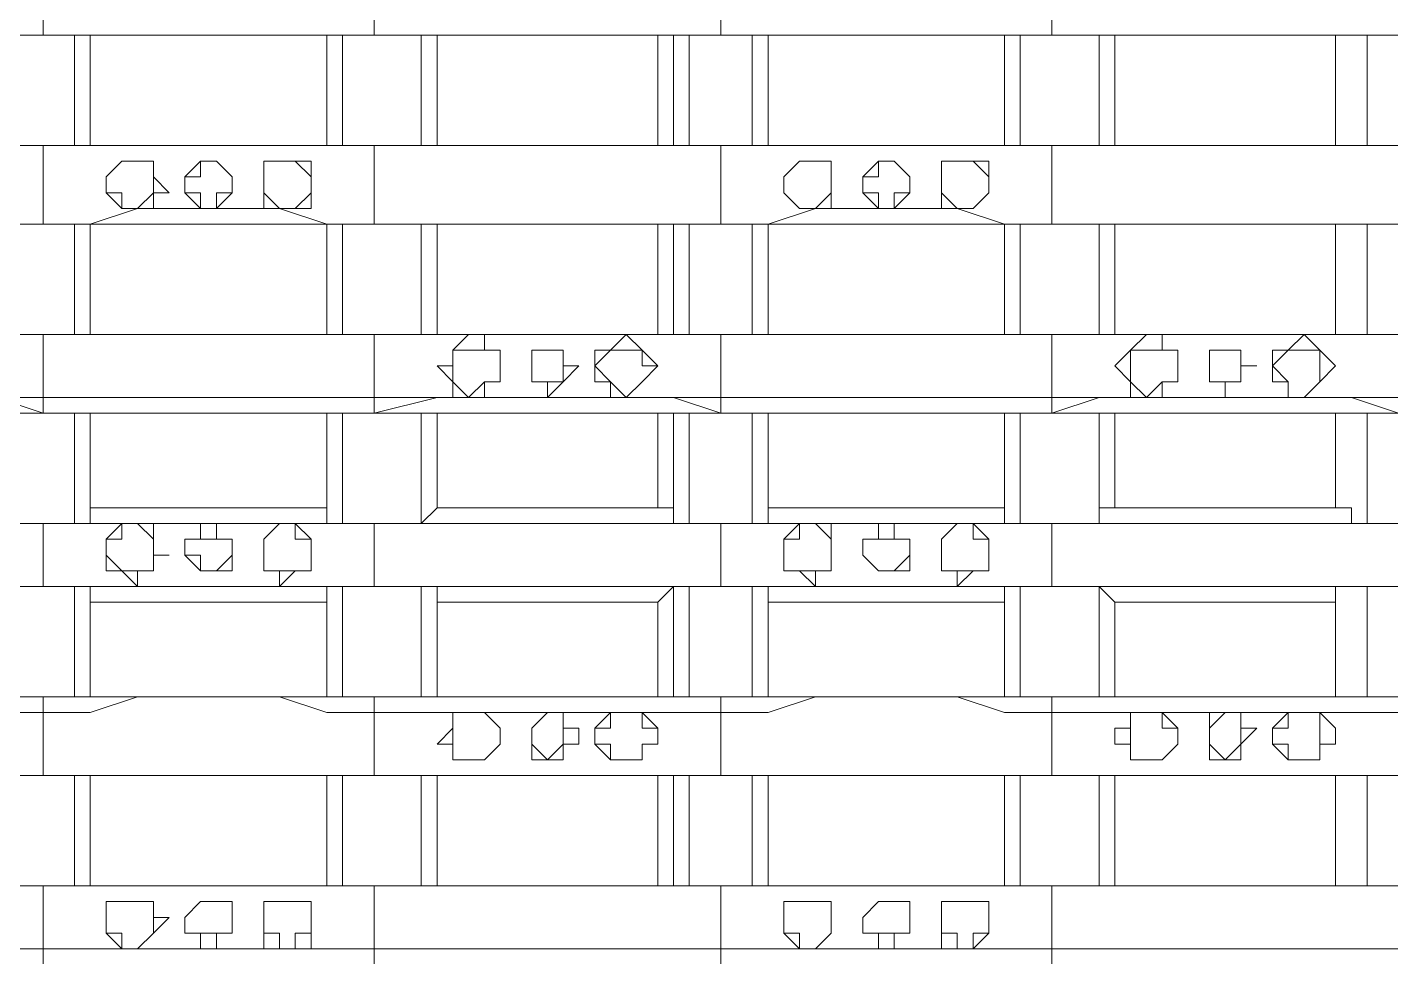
# Model space of a CAD drawing. Header units: millimetres. Extents: x 4241 to 6572, y 870 to 1291.
# Drawn here: x 4921.991 to 4925.653, y 915.681 to 918.179 of the extents above; entities that cross this region are included whole.
import ezdxf

# ---------------------------------------------------------------- set-up
doc = ezdxf.new("R2010")
doc.units = ezdxf.units.MM
doc.layers.add('PDF _Aquastok Объекты', color=7, linetype='Continuous')

msp = doc.modelspace()

# ---------------------------------------------------------------- linework, layer by layer
at = {"layer": 'PDF _Aquastok Объекты', "lineweight": 20}
for points in [[(4922.0333, 918.3267), (4922.1603, 918.3267), (4922.2873, 918.369), (4922.4143, 918.369), (4922.5413, 918.369), (4922.6683, 918.369), (4922.7953, 918.3267), (4922.9223, 918.3267), (4922.9223, 918.1573), (4922.7953, 918.1573), (4922.6683, 918.1573), (4922.5413, 918.1573), (4922.4143, 918.1573), (4922.2873, 918.1573), (4922.1603, 918.1573), (4922.0333, 918.1573)], [(4923.8537, 918.3267), (4923.9807, 918.3267), (4924.1077, 918.369), (4924.2347, 918.369), (4924.3617, 918.369), (4924.4887, 918.369), (4924.6157, 918.3267), (4924.7427, 918.3267), (4924.7427, 918.1573), (4924.6157, 918.1573), (4924.4887, 918.1573), (4924.3617, 918.1573), (4924.2347, 918.1573), (4924.1077, 918.1573), (4923.9807, 918.1573), (4923.8537, 918.1573)], [(4921.1019, 918.1573), (4921.2713, 918.1573), (4921.3559, 918.1573), (4921.5253, 918.1573), (4921.6523, 918.1573), (4921.7793, 918.1573), (4921.9063, 918.1573), (4922.0333, 918.1573), (4921.9063, 918.1573), (4921.7793, 918.1573), (4921.6523, 918.1573), (4921.5253, 918.1573), (4921.3559, 918.1573), (4921.2713, 918.1573)], [(4922.1603, 918.1573), (4922.1603, 917.861)], [(4922.7953, 917.861), (4922.7953, 918.1573)], [(4922.9223, 918.1573), (4923.0493, 918.1573), (4923.1763, 918.1573), (4923.3457, 918.1573), (4923.4727, 918.1573), (4923.5997, 918.1573), (4923.7267, 918.1573), (4923.8537, 918.1573), (4923.7267, 918.1573), (4923.5997, 918.1573), (4923.4727, 918.1573), (4923.3457, 918.1573), (4923.1763, 918.1573), (4923.0916, 918.1573)], [(4923.0916, 918.1573), (4923.0916, 917.861)], [(4923.9807, 918.1573), (4923.9807, 917.861)], [(4924.6157, 917.861), (4924.6157, 918.1573)], [(4924.7427, 918.1573), (4924.8697, 918.1573), (4924.9967, 918.1573), (4925.1237, 918.1573), (4925.2931, 918.1573), (4925.4201, 918.1573), (4925.5471, 918.1573), (4925.6741, 918.1573), (4925.5471, 918.1573), (4925.4201, 918.1573), (4925.2931, 918.1573), (4925.1237, 918.1573), (4924.9967, 918.1573), (4924.8697, 918.1573)], [(4924.8697, 917.861), (4924.8697, 918.1573)], [(4922.9223, 917.861), (4922.7953, 917.861), (4922.6683, 917.861), (4922.5413, 917.861), (4922.4143, 917.861), (4922.2873, 917.861), (4922.1603, 917.861), (4922.0333, 917.861), (4922.0333, 917.6493), (4922.1603, 917.6493), (4922.2873, 917.6917), (4922.4143, 917.6917), (4922.5413, 917.6917), (4922.6683, 917.6917), (4922.7953, 917.6493), (4922.9223, 917.6493)], [(4924.7427, 917.861), (4924.6157, 917.861), (4924.4887, 917.861), (4924.3617, 917.861), (4924.2347, 917.861), (4924.1077, 917.861), (4923.9807, 917.861), (4923.8537, 917.861), (4923.8537, 917.6493), (4923.9807, 917.6493), (4924.1077, 917.6917), (4924.2347, 917.6917), (4924.3617, 917.6917), (4924.4887, 917.6917), (4924.6157, 917.6493), (4924.7427, 917.6493)], [(4922.3296, 917.734), (4922.3296, 917.7763), (4922.3296, 917.8187), (4922.2873, 917.8187), (4922.245, 917.8187), (4922.2026, 917.7763), (4922.2026, 917.734), (4922.245, 917.734), (4922.245, 917.6917), (4922.2873, 917.6917)], [(4922.372, 917.734), (4922.3296, 917.734), (4922.3296, 917.6917), (4922.2873, 917.6917), (4922.245, 917.6917), (4922.2026, 917.734), (4922.2026, 917.7763), (4922.245, 917.8187), (4922.2873, 917.8187), (4922.3296, 917.8187), (4922.3296, 917.7763)], [(4922.4143, 917.734), (4922.4566, 917.734), (4922.4566, 917.6917), (4922.499, 917.6917), (4922.499, 917.734), (4922.5413, 917.734), (4922.5413, 917.7763), (4922.499, 917.8187), (4922.4566, 917.8187), (4922.4566, 917.7763), (4922.4143, 917.7763)], [(4922.4143, 917.734), (4922.4143, 917.7763), (4922.4566, 917.8187), (4922.499, 917.8187), (4922.5413, 917.7763), (4922.5413, 917.734), (4922.499, 917.6917), (4922.4566, 917.6917)], [(4922.626, 917.734), (4922.6683, 917.6917), (4922.7106, 917.6917), (4922.753, 917.734), (4922.753, 917.7763), (4922.7106, 917.8187), (4922.6683, 917.8187), (4922.626, 917.8187), (4922.626, 917.7763)], [(4922.626, 917.734), (4922.626, 917.7763), (4922.626, 917.8187), (4922.6683, 917.8187), (4922.7106, 917.8187), (4922.753, 917.8187), (4922.753, 917.7763), (4922.753, 917.734), (4922.753, 917.6917), (4922.7106, 917.6917), (4922.6683, 917.6917), (4922.626, 917.6917)], [(4924.15, 917.734), (4924.15, 917.7763), (4924.15, 917.8187), (4924.1077, 917.8187), (4924.0653, 917.8187), (4924.023, 917.7763), (4924.023, 917.734), (4924.0653, 917.6917), (4924.1077, 917.6917)], [(4924.15, 917.734), (4924.15, 917.6917), (4924.1077, 917.6917), (4924.0653, 917.6917), (4924.023, 917.734), (4924.023, 917.7763), (4924.0653, 917.8187), (4924.1077, 917.8187), (4924.15, 917.8187), (4924.15, 917.7763)], [(4924.2347, 917.734), (4924.277, 917.734), (4924.277, 917.6917), (4924.3194, 917.6917), (4924.3194, 917.734), (4924.3617, 917.734), (4924.3617, 917.7763), (4924.3194, 917.8187), (4924.277, 917.8187), (4924.277, 917.7763), (4924.2347, 917.7763)], [(4924.2347, 917.734), (4924.2347, 917.7763), (4924.277, 917.8187), (4924.3194, 917.8187), (4924.3617, 917.7763), (4924.3617, 917.734), (4924.3194, 917.6917), (4924.277, 917.6917)], [(4924.4464, 917.734), (4924.4887, 917.6917), (4924.531, 917.6917), (4924.5734, 917.734), (4924.5734, 917.7763), (4924.531, 917.8187), (4924.4887, 917.8187), (4924.4464, 917.8187), (4924.4464, 917.7763)], [(4924.4464, 917.734), (4924.4464, 917.7763), (4924.4464, 917.8187), (4924.4887, 917.8187), (4924.531, 917.8187), (4924.5734, 917.8187), (4924.5734, 917.7763), (4924.5734, 917.734), (4924.531, 917.6917), (4924.4887, 917.6917), (4924.4464, 917.6917)], [(4922.1603, 917.6493), (4922.1603, 917.353)], [(4922.7953, 917.353), (4922.7953, 917.6493)], [(4923.0916, 917.6493), (4923.0916, 917.353)], [(4923.9807, 917.6493), (4923.9807, 917.353)], [(4924.6157, 917.353), (4924.6157, 917.6493)], [(4922.0333, 917.353), (4921.9063, 917.353), (4921.7793, 917.353), (4921.6523, 917.353), (4921.5253, 917.353), (4921.3559, 917.353), (4921.2713, 917.353), (4921.1019, 917.353), (4921.1019, 917.1836), (4921.2713, 917.1836), (4921.3559, 917.1836), (4921.5253, 917.1836), (4921.6523, 917.1836), (4921.7793, 917.1836), (4921.9063, 917.1836), (4922.0333, 917.1836)], [(4922.9223, 917.353), (4923.0916, 917.353), (4923.1763, 917.353), (4923.3457, 917.353), (4923.4727, 917.353), (4923.5997, 917.353), (4923.7267, 917.353), (4923.8537, 917.353), (4923.7267, 917.353), (4923.5997, 917.353), (4923.4727, 917.353), (4923.3457, 917.353), (4923.1763, 917.353), (4923.0493, 917.353)], [(4923.261, 917.2683), (4923.261, 917.226), (4923.2187, 917.226), (4923.2187, 917.1836), (4923.1763, 917.1836), (4923.134, 917.1836), (4923.134, 917.226), (4923.0916, 917.2683), (4923.134, 917.2683), (4923.134, 917.3106), (4923.1763, 917.353), (4923.2187, 917.353), (4923.2187, 917.3106), (4923.261, 917.3106)], [(4923.515, 917.2683), (4923.515, 917.3106), (4923.5573, 917.3106), (4923.5997, 917.353), (4923.642, 917.3106), (4923.6843, 917.2683), (4923.642, 917.226), (4923.5997, 917.1836), (4923.5573, 917.1836), (4923.5573, 917.226), (4923.515, 917.226)], [(4924.7427, 917.1836), (4924.7427, 917.353), (4924.6157, 917.353), (4924.4887, 917.353), (4924.3617, 917.353), (4924.2347, 917.353), (4924.1077, 917.353), (4923.9807, 917.353), (4923.8537, 917.353), (4923.8537, 917.1836), (4923.9807, 917.1836), (4924.1077, 917.1836), (4924.2347, 917.1836), (4924.3617, 917.1836), (4924.4887, 917.1836), (4924.6157, 917.1836)], [(4924.7427, 917.353), (4924.8697, 917.353), (4924.9967, 917.353), (4925.1237, 917.353), (4925.2931, 917.353), (4925.4201, 917.353), (4925.5471, 917.353), (4925.6741, 917.353), (4925.5471, 917.353), (4925.4201, 917.353), (4925.2931, 917.353), (4925.1237, 917.353), (4924.9967, 917.353), (4924.8697, 917.353)], [(4925.0814, 917.2683), (4925.0814, 917.226), (4925.0391, 917.226), (4925.0391, 917.1836), (4924.9967, 917.1836), (4924.9544, 917.1836), (4924.9544, 917.226), (4924.912, 917.2683), (4924.9544, 917.3106), (4924.9967, 917.353), (4925.0391, 917.353), (4925.0391, 917.3106), (4925.0814, 917.3106)], [(4925.3354, 917.2683), (4925.3354, 917.3106), (4925.3777, 917.3106), (4925.4201, 917.353), (4925.4624, 917.3106), (4925.5047, 917.2683), (4925.4624, 917.226), (4925.4201, 917.1836), (4925.3777, 917.1836), (4925.3777, 917.226), (4925.3354, 917.226)], [(4923.261, 917.2683), (4923.261, 917.3106), (4923.2187, 917.3106), (4923.1763, 917.3106), (4923.134, 917.3106), (4923.134, 917.2683), (4923.134, 917.226), (4923.1763, 917.1836), (4923.2187, 917.226), (4923.261, 917.226)], [(4923.3457, 917.2683), (4923.3457, 917.226), (4923.388, 917.226), (4923.4303, 917.226), (4923.4303, 917.2683), (4923.4303, 917.3106), (4923.388, 917.3106), (4923.3457, 917.3106)], [(4923.3457, 917.2683), (4923.3457, 917.3106), (4923.388, 917.3106), (4923.4303, 917.3106), (4923.4303, 917.2683), (4923.4727, 917.2683), (4923.4303, 917.226), (4923.388, 917.1836), (4923.388, 917.226), (4923.3457, 917.226)], [(4923.515, 917.2683), (4923.5573, 917.226), (4923.5997, 917.1836), (4923.642, 917.226), (4923.6843, 917.2683), (4923.642, 917.2683), (4923.642, 917.3106), (4923.5997, 917.3106), (4923.5573, 917.3106)], [(4925.0814, 917.2683), (4925.0814, 917.3106), (4925.0391, 917.3106), (4924.9967, 917.3106), (4924.9544, 917.3106), (4924.9544, 917.2683), (4924.9544, 917.226), (4924.9967, 917.1836), (4925.0391, 917.226), (4925.0814, 917.226)], [(4925.1661, 917.2683), (4925.1661, 917.226), (4925.2084, 917.226), (4925.2507, 917.226), (4925.2507, 917.2683), (4925.2507, 917.3106), (4925.2084, 917.3106), (4925.1661, 917.3106)], [(4925.1661, 917.2683), (4925.1661, 917.3106), (4925.2084, 917.3106), (4925.2507, 917.3106), (4925.2507, 917.2683), (4925.2931, 917.2683), (4925.2507, 917.2683), (4925.2507, 917.226), (4925.2084, 917.226), (4925.2084, 917.1836), (4925.2084, 917.226), (4925.1661, 917.226)], [(4925.3354, 917.2683), (4925.3777, 917.226), (4925.3777, 917.1836), (4925.4201, 917.1836), (4925.4624, 917.226), (4925.4624, 917.2683), (4925.4624, 917.3106), (4925.4201, 917.3106), (4925.3777, 917.3106)], [(4922.9223, 917.1413), (4922.9223, 917.1836), (4923.0493, 917.1836), (4923.1763, 917.1836), (4923.3457, 917.1836), (4923.4727, 917.1836), (4923.5997, 917.1836), (4923.7267, 917.1836), (4923.8537, 917.1836), (4923.8537, 917.1413), (4923.7267, 917.1836), (4923.5997, 917.1836), (4923.4727, 917.1836), (4923.3457, 917.1836), (4923.1763, 917.1836), (4923.0916, 917.1836)], [(4924.7427, 917.1413), (4924.7427, 917.1836), (4924.8697, 917.1836), (4924.9967, 917.1836), (4925.1237, 917.1836), (4925.2931, 917.1836), (4925.4201, 917.1836), (4925.5471, 917.1836), (4925.6741, 917.1836), (4925.6741, 917.1413), (4925.5471, 917.1836), (4925.4201, 917.1836), (4925.2931, 917.1836), (4925.1237, 917.1836), (4924.9967, 917.1836), (4924.8697, 917.1836)], [(4922.1603, 917.1413), (4922.1603, 916.8873)], [(4922.7953, 916.8873), (4922.7953, 917.1413)], [(4923.0916, 917.1413), (4923.0916, 916.8873)], [(4923.9807, 917.1413), (4923.9807, 916.8873)], [(4924.6157, 916.8873), (4924.6157, 917.1413)], [(4921.1019, 916.6756), (4921.1019, 916.845), (4921.2289, 916.845), (4921.3559, 916.845), (4921.5253, 916.845), (4921.6523, 916.845), (4921.7793, 916.845), (4921.9063, 916.845), (4922.0333, 916.845), (4922.0333, 916.6756), (4921.9063, 916.6756), (4921.7793, 916.6756), (4921.6523, 916.6756), (4921.5253, 916.6756), (4921.3559, 916.6756), (4921.2289, 916.6756)], [(4922.9223, 916.845), (4922.7953, 916.845), (4922.6683, 916.845), (4922.5413, 916.845), (4922.4143, 916.845), (4922.2873, 916.845), (4922.1603, 916.845), (4922.0333, 916.845), (4922.1603, 916.845), (4922.2873, 916.845), (4922.4143, 916.845), (4922.5413, 916.845), (4922.6683, 916.845), (4922.7953, 916.845)], [(4922.3296, 916.7603), (4922.3296, 916.8026), (4922.2873, 916.845), (4922.245, 916.845), (4922.245, 916.8026), (4922.2026, 916.8026), (4922.2026, 916.7603), (4922.245, 916.718), (4922.2873, 916.718), (4922.3296, 916.718)], [(4922.372, 916.7603), (4922.3296, 916.7603), (4922.3296, 916.718), (4922.2873, 916.718), (4922.2873, 916.6756), (4922.245, 916.718), (4922.2026, 916.718), (4922.2026, 916.7603), (4922.2026, 916.8026), (4922.245, 916.845), (4922.2873, 916.845), (4922.3296, 916.845), (4922.3296, 916.8026), (4922.3296, 916.7603)], [(4922.4143, 916.7603), (4922.4143, 916.8026), (4922.4566, 916.8026), (4922.4566, 916.845), (4922.499, 916.845), (4922.499, 916.8026), (4922.5413, 916.8026), (4922.5413, 916.7603), (4922.5413, 916.718), (4922.499, 916.718), (4922.4566, 916.718)], [(4922.626, 916.7603), (4922.626, 916.718), (4922.6683, 916.718), (4922.7106, 916.718), (4922.753, 916.718), (4922.753, 916.7603), (4922.753, 916.8026), (4922.7106, 916.8026), (4922.7106, 916.845), (4922.6683, 916.845), (4922.626, 916.8026)], [(4922.626, 916.7603), (4922.626, 916.8026), (4922.6683, 916.845), (4922.7106, 916.845), (4922.753, 916.8026), (4922.753, 916.7603), (4922.753, 916.718), (4922.7106, 916.718), (4922.6683, 916.6756), (4922.6683, 916.718), (4922.626, 916.718)], [(4924.7427, 916.845), (4924.6157, 916.845), (4924.4887, 916.845), (4924.3617, 916.845), (4924.2347, 916.845), (4924.1077, 916.845), (4923.9807, 916.845), (4923.8537, 916.845), (4923.9807, 916.845), (4924.1077, 916.845), (4924.2347, 916.845), (4924.3617, 916.845), (4924.4887, 916.845), (4924.6157, 916.845)], [(4924.15, 916.7603), (4924.15, 916.8026), (4924.1077, 916.845), (4924.0653, 916.845), (4924.0653, 916.8026), (4924.023, 916.8026), (4924.023, 916.7603), (4924.023, 916.718), (4924.0653, 916.718), (4924.1077, 916.718), (4924.15, 916.718)], [(4924.15, 916.7603), (4924.15, 916.718), (4924.1077, 916.718), (4924.1077, 916.6756), (4924.0653, 916.718), (4924.023, 916.718), (4924.023, 916.7603), (4924.023, 916.8026), (4924.0653, 916.845), (4924.1077, 916.845), (4924.15, 916.845), (4924.15, 916.8026)], [(4924.2347, 916.7603), (4924.2347, 916.8026), (4924.277, 916.8026), (4924.277, 916.845), (4924.3194, 916.845), (4924.3194, 916.8026), (4924.3617, 916.8026), (4924.3617, 916.7603), (4924.3617, 916.718), (4924.3194, 916.718), (4924.277, 916.718)], [(4924.4464, 916.7603), (4924.4464, 916.718), (4924.4887, 916.718), (4924.531, 916.718), (4924.5734, 916.718), (4924.5734, 916.7603), (4924.5734, 916.8026), (4924.531, 916.8026), (4924.531, 916.845), (4924.4887, 916.845), (4924.4464, 916.8026)], [(4924.4464, 916.7603), (4924.4464, 916.8026), (4924.4887, 916.845), (4924.531, 916.845), (4924.5734, 916.8026), (4924.5734, 916.7603), (4924.5734, 916.718), (4924.531, 916.718), (4924.4887, 916.6756), (4924.4887, 916.718), (4924.4464, 916.718)], [(4922.4143, 916.7603), (4922.4566, 916.7603), (4922.4566, 916.718), (4922.499, 916.718), (4922.5413, 916.7603), (4922.5413, 916.8026), (4922.499, 916.8026), (4922.4566, 916.8026), (4922.4143, 916.8026)], [(4924.2347, 916.7603), (4924.277, 916.718), (4924.3194, 916.718), (4924.3617, 916.7603), (4924.3617, 916.8026), (4924.3194, 916.8026), (4924.277, 916.8026), (4924.2347, 916.8026)], [(4922.9223, 916.6756), (4922.7953, 916.6756), (4922.6683, 916.6756), (4922.5413, 916.6756), (4922.4143, 916.6756), (4922.2873, 916.6756), (4922.1603, 916.6756), (4922.0333, 916.6756), (4922.1603, 916.6756), (4922.2873, 916.6756), (4922.4143, 916.6756), (4922.5413, 916.6756), (4922.6683, 916.6756), (4922.7953, 916.6756)], [(4922.0333, 916.3793), (4922.0333, 916.3369), (4921.9063, 916.3369), (4921.7793, 916.3369), (4921.6523, 916.3369), (4921.5253, 916.3369), (4921.3559, 916.3369), (4921.2713, 916.3369), (4921.1019, 916.3369), (4921.1019, 916.3793), (4921.2713, 916.3793), (4921.3559, 916.3793), (4921.5253, 916.3793), (4921.6523, 916.3793), (4921.7793, 916.3793), (4921.9063, 916.3793)], [(4922.0333, 916.3369), (4922.0333, 916.1676), (4922.1603, 916.1676), (4922.2873, 916.1676), (4922.4143, 916.1676), (4922.5413, 916.1676), (4922.6683, 916.1676), (4922.7953, 916.1676), (4922.9223, 916.1676), (4922.9223, 916.3369), (4922.7953, 916.3369), (4922.6683, 916.3793), (4922.5413, 916.3793), (4922.4143, 916.3793), (4922.2873, 916.3793), (4922.1603, 916.3369)], [(4923.8537, 916.3793), (4923.8537, 916.3369), (4923.7267, 916.3369), (4923.5997, 916.3369), (4923.4727, 916.3369), (4923.3457, 916.3369), (4923.1763, 916.3369), (4923.0493, 916.3369), (4922.9223, 916.3369), (4922.9223, 916.3793), (4923.0916, 916.3793), (4923.1763, 916.3793), (4923.3457, 916.3793), (4923.4727, 916.3793), (4923.5997, 916.3793), (4923.7267, 916.3793)], [(4923.8537, 916.3369), (4923.9807, 916.3369), (4924.1077, 916.3793), (4924.2347, 916.3793), (4924.3617, 916.3793), (4924.4887, 916.3793), (4924.6157, 916.3369), (4924.7427, 916.3369), (4924.7427, 916.1676), (4924.6157, 916.1676), (4924.4887, 916.1676), (4924.3617, 916.1676), (4924.2347, 916.1676), (4924.1077, 916.1676), (4923.9807, 916.1676), (4923.8537, 916.1676)], [(4925.6741, 916.3793), (4925.6741, 916.3369), (4925.5471, 916.3369), (4925.4201, 916.3369), (4925.2931, 916.3369), (4925.1237, 916.3369), (4924.9967, 916.3369), (4924.8697, 916.3369), (4924.7427, 916.3369), (4924.7427, 916.3793), (4924.8697, 916.3793), (4924.9967, 916.3793), (4925.1237, 916.3793), (4925.2931, 916.3793), (4925.4201, 916.3793), (4925.5471, 916.3793)], [(4923.261, 916.2523), (4923.2187, 916.2099), (4923.1763, 916.2099), (4923.134, 916.2099), (4923.134, 916.2523), (4923.0916, 916.2523), (4923.134, 916.2946), (4923.134, 916.3369), (4923.1763, 916.3369), (4923.2187, 916.3369), (4923.261, 916.2946)], [(4923.261, 916.2523), (4923.261, 916.2946), (4923.2187, 916.3369), (4923.1763, 916.3369), (4923.134, 916.3369), (4923.134, 916.2946), (4923.134, 916.2523), (4923.134, 916.2099), (4923.1763, 916.2099), (4923.2187, 916.2099)], [(4923.3457, 916.2523), (4923.388, 916.2099), (4923.4303, 916.2523), (4923.4303, 916.2946), (4923.4303, 916.3369), (4923.388, 916.3369), (4923.3457, 916.2946)], [(4923.3457, 916.2523), (4923.3457, 916.2946), (4923.388, 916.3369), (4923.4303, 916.3369), (4923.4303, 916.2946), (4923.4727, 916.2946), (4923.4727, 916.2523), (4923.4303, 916.2523), (4923.4303, 916.2099), (4923.388, 916.2099), (4923.3457, 916.2099)], [(4923.515, 916.2523), (4923.5573, 916.2523), (4923.5573, 916.2099), (4923.5997, 916.2099), (4923.642, 916.2099), (4923.642, 916.2523), (4923.6843, 916.2523), (4923.6843, 916.2946), (4923.642, 916.2946), (4923.642, 916.3369), (4923.5997, 916.3369), (4923.5573, 916.3369), (4923.5573, 916.2946), (4923.515, 916.2946)], [(4923.515, 916.2523), (4923.515, 916.2946), (4923.5573, 916.3369), (4923.5997, 916.3369), (4923.642, 916.3369), (4923.6843, 916.2946), (4923.6843, 916.2523), (4923.642, 916.2523), (4923.642, 916.2099), (4923.5997, 916.2099), (4923.5573, 916.2099)], [(4925.0814, 916.2523), (4925.0391, 916.2099), (4924.9967, 916.2099), (4924.9544, 916.2099), (4924.9544, 916.2523), (4924.912, 916.2523), (4924.912, 916.2946), (4924.9544, 916.2946), (4924.9544, 916.3369), (4924.9967, 916.3369), (4925.0391, 916.3369), (4925.0814, 916.2946)], [(4925.0814, 916.2523), (4925.0814, 916.2946), (4925.0391, 916.2946), (4925.0391, 916.3369), (4924.9967, 916.3369), (4924.9544, 916.3369), (4924.9544, 916.2946), (4924.9544, 916.2523), (4924.9544, 916.2099), (4924.9967, 916.2099), (4925.0391, 916.2099)], [(4925.1661, 916.2523), (4925.2084, 916.2099), (4925.2507, 916.2523), (4925.2507, 916.2946), (4925.2507, 916.3369), (4925.2084, 916.3369), (4925.1661, 916.2946)], [(4925.1661, 916.2523), (4925.1661, 916.2946), (4925.1661, 916.3369), (4925.2084, 916.3369), (4925.2507, 916.3369), (4925.2507, 916.2946), (4925.2931, 916.2946), (4925.2507, 916.2523), (4925.2507, 916.2099), (4925.2084, 916.2099), (4925.1661, 916.2099)], [(4925.3354, 916.2523), (4925.3777, 916.2523), (4925.3777, 916.2099), (4925.4201, 916.2099), (4925.4624, 916.2099), (4925.4624, 916.2523), (4925.4624, 916.2946), (4925.4624, 916.3369), (4925.4201, 916.3369), (4925.3777, 916.3369), (4925.3777, 916.2946), (4925.3354, 916.2946)], [(4925.3354, 916.2523), (4925.3354, 916.2946), (4925.3777, 916.3369), (4925.4201, 916.3369), (4925.4624, 916.3369), (4925.5047, 916.2946), (4925.5047, 916.2523), (4925.4624, 916.2523), (4925.4624, 916.2099), (4925.4201, 916.2099), (4925.3777, 916.2099)], [(4921.1019, 916.1676), (4921.2713, 916.1676), (4921.3559, 916.1676), (4921.5253, 916.1676), (4921.6523, 916.1676), (4921.7793, 916.1676), (4921.9063, 916.1676), (4922.0333, 916.1676), (4921.9063, 916.1676), (4921.7793, 916.1676), (4921.6523, 916.1676), (4921.5253, 916.1676), (4921.3559, 916.1676), (4921.2713, 916.1676)], [(4922.1603, 916.1676), (4922.1603, 915.8713)], [(4922.7953, 915.8713), (4922.7953, 916.1676)], [(4922.9223, 916.1676), (4923.0493, 916.1676), (4923.1763, 916.1676), (4923.3457, 916.1676), (4923.4727, 916.1676), (4923.5997, 916.1676), (4923.7267, 916.1676), (4923.8537, 916.1676), (4923.7267, 916.1676), (4923.5997, 916.1676), (4923.4727, 916.1676), (4923.3457, 916.1676), (4923.1763, 916.1676), (4923.0916, 916.1676)], [(4923.0916, 916.1676), (4923.0916, 915.8713)], [(4923.9807, 916.1676), (4923.9807, 915.8713)], [(4924.6157, 915.8713), (4924.6157, 916.1676)], [(4924.7427, 916.1676), (4924.8697, 916.1676), (4924.9967, 916.1676), (4925.1237, 916.1676), (4925.2931, 916.1676), (4925.4201, 916.1676), (4925.5471, 916.1676), (4925.6741, 916.1676), (4925.5471, 916.1676), (4925.4201, 916.1676), (4925.2931, 916.1676), (4925.1237, 916.1676), (4924.9967, 916.1676), (4924.8697, 916.1676)], [(4924.8697, 915.8713), (4924.8697, 916.1676)], [(4922.9223, 915.8713), (4922.7953, 915.8713), (4922.6683, 915.8713), (4922.5413, 915.8713), (4922.4143, 915.8713), (4922.2873, 915.8713), (4922.1603, 915.8713), (4922.0333, 915.8713), (4922.0333, 915.7019), (4922.1603, 915.7019), (4922.2873, 915.7019), (4922.4143, 915.7019), (4922.5413, 915.7019), (4922.6683, 915.7019), (4922.7953, 915.7019), (4922.9223, 915.7019)], [(4924.7427, 915.8713), (4924.6157, 915.8713), (4924.4887, 915.8713), (4924.3617, 915.8713), (4924.2347, 915.8713), (4924.1077, 915.8713), (4923.9807, 915.8713), (4923.8537, 915.8713), (4923.9807, 915.8713), (4924.1077, 915.8713), (4924.2347, 915.8713), (4924.3617, 915.8713), (4924.4887, 915.8713), (4924.6157, 915.8713)], [(4922.3296, 915.7866), (4922.3296, 915.8289), (4922.2873, 915.8289), (4922.245, 915.8289), (4922.2026, 915.8289), (4922.2026, 915.7866), (4922.2026, 915.7443), (4922.245, 915.7443), (4922.245, 915.7019), (4922.2873, 915.7019), (4922.3296, 915.7443)], [(4922.372, 915.7866), (4922.3296, 915.7443), (4922.2873, 915.7019), (4922.245, 915.7019), (4922.2026, 915.7443), (4922.2026, 915.7866), (4922.2026, 915.8289), (4922.245, 915.8289), (4922.2873, 915.8289), (4922.3296, 915.8289), (4922.3296, 915.7866)], [(4922.4143, 915.7866), (4922.4143, 915.7443), (4922.4566, 915.7443), (4922.499, 915.7443), (4922.5413, 915.7443), (4922.5413, 915.7866), (4922.5413, 915.8289), (4922.499, 915.8289), (4922.4566, 915.8289)], [(4922.4143, 915.7866), (4922.4566, 915.8289), (4922.499, 915.8289), (4922.5413, 915.8289), (4922.5413, 915.7866), (4922.5413, 915.7443), (4922.499, 915.7443), (4922.499, 915.7019), (4922.4566, 915.7019), (4922.4566, 915.7443), (4922.4143, 915.7443)], [(4922.626, 915.7866), (4922.626, 915.7443), (4922.6683, 915.7443), (4922.6683, 915.7019), (4922.7106, 915.7019), (4922.7106, 915.7443), (4922.753, 915.7443), (4922.753, 915.7866), (4922.753, 915.8289), (4922.7106, 915.8289), (4922.6683, 915.8289), (4922.626, 915.8289)], [(4922.626, 915.7866), (4922.626, 915.8289), (4922.6683, 915.8289), (4922.7106, 915.8289), (4922.753, 915.8289), (4922.753, 915.7866), (4922.753, 915.7443), (4922.753, 915.7019), (4922.7106, 915.7019), (4922.6683, 915.7019), (4922.626, 915.7019), (4922.626, 915.7443)], [(4924.15, 915.7866), (4924.15, 915.8289), (4924.1077, 915.8289), (4924.0653, 915.8289), (4924.023, 915.8289), (4924.023, 915.7866), (4924.023, 915.7443), (4924.0653, 915.7443), (4924.0653, 915.7019), (4924.1077, 915.7019), (4924.15, 915.7443)], [(4924.15, 915.7866), (4924.15, 915.7443), (4924.1077, 915.7019), (4924.0653, 915.7019), (4924.023, 915.7443), (4924.023, 915.7866), (4924.023, 915.8289), (4924.0653, 915.8289), (4924.1077, 915.8289), (4924.15, 915.8289)], [(4924.2347, 915.7866), (4924.2347, 915.7443), (4924.277, 915.7443), (4924.3194, 915.7443), (4924.3617, 915.7443), (4924.3617, 915.7866), (4924.3617, 915.8289), (4924.3194, 915.8289), (4924.277, 915.8289)], [(4924.2347, 915.7866), (4924.277, 915.8289), (4924.3194, 915.8289), (4924.3617, 915.8289), (4924.3617, 915.7866), (4924.3617, 915.7443), (4924.3194, 915.7443), (4924.3194, 915.7019), (4924.277, 915.7019), (4924.277, 915.7443), (4924.2347, 915.7443)], [(4924.4464, 915.7866), (4924.4464, 915.7443), (4924.4887, 915.7443), (4924.4887, 915.7019), (4924.531, 915.7019), (4924.531, 915.7443), (4924.5734, 915.7443), (4924.5734, 915.7866), (4924.5734, 915.8289), (4924.531, 915.8289), (4924.4887, 915.8289), (4924.4464, 915.8289)], [(4924.4464, 915.7866), (4924.4464, 915.8289), (4924.4887, 915.8289), (4924.531, 915.8289), (4924.5734, 915.8289), (4924.5734, 915.7866), (4924.5734, 915.7443), (4924.531, 915.7019), (4924.4887, 915.7019), (4924.4464, 915.7019), (4924.4464, 915.7443)]]:
    msp.add_lwpolyline(points, close=True, dxfattribs=at)
for points in [[(4925.5047, 918.1573), (4925.5047, 917.861), (4925.5047, 918.1573), (4924.912, 918.1573), (4924.8697, 918.1573), (4924.658, 918.1573), (4924.6157, 918.1573), (4923.9807, 918.1573), (4923.9383, 918.1573), (4923.769, 918.1573), (4923.7267, 918.1573), (4923.6843, 918.1573), (4923.0916, 918.1573), (4923.0493, 918.1573), (4922.8376, 918.1573), (4922.7953, 918.1573), (4922.1603, 918.1573), (4922.1179, 918.1573), (4921.9486, 918.1573)], [(4922.0333, 918.1573), (4922.1603, 918.1573), (4922.2873, 918.1573), (4922.4143, 918.1573), (4922.5413, 918.1573), (4922.6683, 918.1573), (4922.7953, 918.1573), (4922.9223, 918.1573)], [(4922.1179, 917.861), (4922.1179, 918.1573)], [(4922.8376, 918.1573), (4922.8376, 917.861)], [(4923.0493, 917.861), (4923.0493, 918.1573)], [(4923.6843, 918.1573), (4923.6843, 917.861)], [(4923.7267, 917.861), (4923.7267, 918.1573)], [(4923.769, 918.1573), (4923.769, 917.861)], [(4923.8537, 918.1573), (4923.9807, 918.1573), (4924.1077, 918.1573), (4924.2347, 918.1573), (4924.3617, 918.1573), (4924.4887, 918.1573), (4924.6157, 918.1573), (4924.7427, 918.1573)], [(4923.9383, 917.861), (4923.9383, 918.1573)], [(4924.658, 918.1573), (4924.658, 917.861)], [(4924.912, 917.861), (4924.912, 918.1573)], [(4925.5471, 918.1573), (4925.5047, 918.1573), (4925.5471, 918.1573), (4925.5894, 918.1573), (4925.7587, 918.1573), (4925.8011, 918.1573), (4926.4361, 918.1573), (4926.4784, 918.1573), (4926.6901, 918.1573), (4926.6901, 917.861)], [(4925.5894, 918.1573), (4925.5894, 917.861)], [(4923.8537, 917.861), (4923.7267, 917.861), (4923.5997, 917.861), (4923.4727, 917.861), (4923.3457, 917.861), (4923.1763, 917.861), (4923.0493, 917.861), (4922.9223, 917.861), (4922.7953, 917.861), (4922.6683, 917.861), (4922.5413, 917.861), (4922.4143, 917.861), (4922.2873, 917.861), (4922.1603, 917.861), (4922.0333, 917.861), (4921.9063, 917.861), (4921.7793, 917.861), (4921.6523, 917.861), (4921.5253, 917.861), (4921.3559, 917.861), (4921.2713, 917.861), (4921.1019, 917.861)], [(4922.0333, 917.861), (4921.9063, 917.861)], [(4921.9486, 917.861), (4922.1179, 917.861), (4922.1603, 917.861), (4922.7953, 917.861), (4922.8376, 917.861), (4923.0493, 917.861), (4923.0916, 917.861), (4923.6843, 917.861), (4923.7267, 917.861), (4923.769, 917.861), (4923.9383, 917.861), (4923.9807, 917.861), (4924.6157, 917.861), (4924.658, 917.861), (4924.8697, 917.861), (4924.912, 917.861), (4925.5047, 917.861), (4925.5471, 917.861), (4925.5894, 917.861), (4925.7587, 917.861)], [(4925.6741, 917.861), (4925.5471, 917.861), (4925.4201, 917.861), (4925.2931, 917.861), (4925.1237, 917.861), (4924.9967, 917.861), (4924.8697, 917.861), (4924.7427, 917.861), (4924.6157, 917.861), (4924.4887, 917.861), (4924.3617, 917.861), (4924.2347, 917.861), (4924.1077, 917.861), (4923.9807, 917.861), (4923.8537, 917.861), (4923.7267, 917.861), (4923.5997, 917.861), (4923.4727, 917.861), (4923.3457, 917.861), (4923.1763, 917.861), (4923.0493, 917.861), (4922.9223, 917.861)], [(4924.7427, 917.6493), (4924.8697, 917.6493), (4924.9967, 917.6493), (4925.1237, 917.6493), (4925.2931, 917.6493), (4925.4201, 917.6493), (4925.5471, 917.6493), (4925.6741, 917.6493), (4925.6741, 917.861), (4925.8011, 917.861), (4925.9281, 917.861), (4926.0551, 917.861), (4926.1821, 917.861), (4926.3091, 917.861), (4926.4361, 917.861), (4926.5631, 917.861), (4926.5631, 917.6493), (4926.6901, 917.6493), (4926.8171, 917.6493), (4926.9441, 917.6493), (4927.1135, 917.6493), (4927.1981, 917.6493), (4927.3675, 917.6493), (4927.4945, 917.6493)], [(4925.6741, 917.861), (4925.5471, 917.861), (4925.4201, 917.861), (4925.2931, 917.861), (4925.1237, 917.861), (4924.9967, 917.861), (4924.8697, 917.861), (4924.7427, 917.861)], [(4925.6741, 917.6493), (4925.5471, 917.6493), (4925.4201, 917.6493), (4925.2931, 917.6493), (4925.1237, 917.6493), (4924.9967, 917.6493), (4924.8697, 917.6493), (4924.7427, 917.6493), (4924.6157, 917.6493), (4924.4887, 917.6493), (4924.3617, 917.6493), (4924.2347, 917.6493), (4924.1077, 917.6493), (4923.9807, 917.6493), (4923.8537, 917.6493), (4923.7267, 917.6493), (4923.5997, 917.6493), (4923.4727, 917.6493), (4923.3457, 917.6493), (4923.1763, 917.6493), (4923.0493, 917.6493), (4922.9223, 917.6493), (4922.7953, 917.6493), (4922.6683, 917.6493), (4922.5413, 917.6493), (4922.4143, 917.6493), (4922.2873, 917.6493), (4922.1603, 917.6493), (4922.0333, 917.6493), (4921.9063, 917.6493)], [(4921.9063, 917.6493), (4922.0333, 917.6493)], [(4921.9486, 917.6493), (4922.1179, 917.6493), (4922.1603, 917.6493), (4922.7953, 917.6493), (4922.8376, 917.6493), (4923.0493, 917.6493), (4923.0916, 917.6493), (4923.6843, 917.6493), (4923.7267, 917.6493), (4923.769, 917.6493), (4923.9383, 917.6493), (4923.9807, 917.6493), (4924.6157, 917.6493), (4924.658, 917.6493), (4924.8697, 917.6493), (4924.912, 917.6493), (4925.5047, 917.6493), (4925.5047, 917.353), (4925.5047, 917.6493)], [(4922.1179, 917.353), (4922.1179, 917.6493)], [(4922.8376, 917.6493), (4922.8376, 917.353)], [(4922.9223, 917.6493), (4923.0493, 917.6493), (4923.1763, 917.6493), (4923.3457, 917.6493), (4923.4727, 917.6493), (4923.5997, 917.6493), (4923.7267, 917.6493), (4923.8537, 917.6493)], [(4923.0493, 917.353), (4923.0493, 917.6493)], [(4923.6843, 917.6493), (4923.6843, 917.353)], [(4923.7267, 917.353), (4923.7267, 917.6493)], [(4923.769, 917.6493), (4923.769, 917.353)], [(4923.9383, 917.353), (4923.9383, 917.6493)], [(4924.658, 917.6493), (4924.658, 917.353)], [(4924.8697, 917.353), (4924.8697, 917.6493), (4924.8697, 917.353)], [(4924.912, 917.353), (4924.912, 917.6493)], [(4925.5471, 917.6493), (4925.5047, 917.6493), (4925.5471, 917.6493), (4925.5894, 917.6493), (4925.7587, 917.6493), (4925.8011, 917.6493), (4926.4361, 917.6493), (4926.4784, 917.6493), (4926.6901, 917.6493), (4926.6901, 917.353)], [(4925.5894, 917.6493), (4925.5894, 917.353)], [(4921.9063, 917.1836), (4922.0333, 917.1413), (4922.0333, 917.1836), (4922.1603, 917.1836), (4922.2873, 917.1836), (4922.4143, 917.1836), (4922.5413, 917.1836), (4922.6683, 917.1836), (4922.7953, 917.1836), (4922.9223, 917.1836), (4922.9223, 917.353), (4922.7953, 917.353), (4922.6683, 917.353), (4922.5413, 917.353), (4922.4143, 917.353), (4922.2873, 917.353), (4922.1603, 917.353), (4922.0333, 917.353), (4921.9063, 917.353)], [(4921.9486, 917.353), (4922.1179, 917.353), (4922.1603, 917.353), (4922.7953, 917.353), (4922.8376, 917.353), (4923.0493, 917.353), (4923.0916, 917.353), (4923.6843, 917.353), (4923.7267, 917.353), (4923.769, 917.353), (4923.9383, 917.353), (4923.9807, 917.353), (4924.6157, 917.353), (4924.658, 917.353), (4924.8697, 917.353), (4924.912, 917.353), (4925.5047, 917.353), (4925.5471, 917.353), (4925.5894, 917.353), (4925.7587, 917.353)], [(4922.9223, 917.353), (4922.7953, 917.353), (4922.6683, 917.353), (4922.5413, 917.353), (4922.4143, 917.353), (4922.2873, 917.353), (4922.1603, 917.353), (4922.0333, 917.353)], [(4924.7427, 917.353), (4924.6157, 917.353), (4924.4887, 917.353), (4924.3617, 917.353), (4924.2347, 917.353), (4924.1077, 917.353), (4923.9807, 917.353), (4923.8537, 917.353)], [(4925.7587, 917.1413), (4925.5894, 917.1413), (4925.5471, 917.1413), (4925.5047, 917.1413), (4924.912, 917.1413), (4924.8697, 917.1413), (4924.658, 917.1413), (4924.6157, 917.1413), (4923.9807, 917.1413), (4923.9383, 917.1413), (4923.769, 917.1413), (4923.7267, 917.1413), (4923.6843, 917.1413), (4923.0916, 917.1413), (4923.0493, 917.1413), (4922.8376, 917.1413), (4922.7953, 917.1413), (4922.1603, 917.1413), (4922.1179, 917.1413), (4921.9486, 917.1413)], [(4922.9223, 917.1413), (4922.7953, 917.1413), (4922.6683, 917.1413), (4922.5413, 917.1413), (4922.4143, 917.1413), (4922.2873, 917.1413), (4922.1603, 917.1413), (4922.0333, 917.1413)], [(4922.1179, 916.845), (4922.1179, 917.1413)], [(4922.8376, 917.1413), (4922.8376, 916.845)], [(4923.0493, 916.845), (4923.0493, 917.1413)], [(4923.6843, 917.1413), (4923.6843, 916.8873)], [(4923.7267, 916.8873), (4923.7267, 917.1413)], [(4923.769, 917.1413), (4923.769, 916.845)], [(4924.7427, 917.1413), (4924.6157, 917.1413), (4924.4887, 917.1413), (4924.3617, 917.1413), (4924.2347, 917.1413), (4924.1077, 917.1413), (4923.9807, 917.1413), (4923.8537, 917.1413)], [(4923.9383, 916.845), (4923.9383, 917.1413)], [(4924.658, 917.1413), (4924.658, 916.845)], [(4924.8697, 916.845), (4924.8697, 917.1413), (4924.8697, 916.8873)], [(4924.912, 916.8873), (4924.912, 917.1413)], [(4926.7324, 916.8873), (4926.6901, 916.8873), (4926.6901, 916.845), (4926.4784, 916.845), (4926.4361, 916.845), (4926.4361, 916.8873), (4925.8011, 916.8873), (4925.8011, 916.845), (4925.7587, 916.845), (4925.5894, 916.845), (4925.5471, 916.845), (4925.5471, 916.8873), (4925.5047, 916.8873), (4925.5047, 917.1413), (4925.5047, 916.8873)], [(4925.5894, 917.1413), (4925.5894, 916.845)], [(4921.9486, 916.845), (4922.1179, 916.845), (4922.1603, 916.845), (4922.1603, 916.8873), (4922.7953, 916.8873), (4922.7953, 916.845), (4922.8376, 916.845), (4923.0493, 916.845), (4923.0916, 916.8873), (4923.6843, 916.8873), (4923.7267, 916.8873), (4923.7267, 916.845), (4923.769, 916.845), (4923.9383, 916.845), (4923.9807, 916.845), (4923.9807, 916.8873), (4924.6157, 916.8873), (4924.6157, 916.845), (4924.658, 916.845), (4924.8697, 916.845), (4924.8697, 916.8873), (4924.912, 916.8873), (4925.5047, 916.8873), (4925.5471, 916.8873)], [(4922.0333, 916.845), (4921.9063, 916.845), (4921.7793, 916.845), (4921.6523, 916.845), (4921.5253, 916.845), (4921.3559, 916.845), (4921.2713, 916.845), (4921.1019, 916.845)], [(4923.8537, 916.6756), (4923.7267, 916.6756), (4923.5997, 916.6756), (4923.4727, 916.6756), (4923.3457, 916.6756), (4923.1763, 916.6756), (4923.0493, 916.6756), (4922.9223, 916.6756), (4922.9223, 916.845), (4923.0493, 916.845), (4923.1763, 916.845), (4923.3457, 916.845), (4923.4727, 916.845), (4923.5997, 916.845), (4923.7267, 916.845), (4923.8537, 916.845), (4923.8537, 916.6756), (4923.9807, 916.6756), (4924.1077, 916.6756), (4924.2347, 916.6756), (4924.3617, 916.6756), (4924.4887, 916.6756), (4924.6157, 916.6756), (4924.7427, 916.6756), (4924.7427, 916.845), (4924.8697, 916.845), (4924.9967, 916.845), (4925.1237, 916.845), (4925.2931, 916.845), (4925.4201, 916.845), (4925.5471, 916.845), (4925.6741, 916.845), (4925.5471, 916.845), (4925.4201, 916.845), (4925.2931, 916.845), (4925.1237, 916.845), (4924.9967, 916.845), (4924.8697, 916.845), (4924.7427, 916.845)], [(4923.8537, 916.845), (4923.7267, 916.845), (4923.5997, 916.845), (4923.4727, 916.845), (4923.3457, 916.845), (4923.1763, 916.845), (4923.0493, 916.845), (4922.9223, 916.845)], [(4921.1019, 916.6756), (4921.2713, 916.6756), (4921.3559, 916.6756), (4921.5253, 916.6756), (4921.6523, 916.6756), (4921.7793, 916.6756), (4921.9063, 916.6756), (4922.0333, 916.6756)], [(4925.7587, 916.6756), (4925.5894, 916.6756), (4925.5471, 916.6756), (4925.5047, 916.6756), (4925.5047, 916.6333), (4924.912, 916.6333), (4924.8697, 916.6756), (4924.658, 916.6756), (4924.6157, 916.6756), (4924.6157, 916.6333), (4923.9807, 916.6333), (4923.9807, 916.6756), (4923.9383, 916.6756), (4923.769, 916.6756), (4923.7267, 916.6756), (4923.6843, 916.6333), (4923.0916, 916.6333), (4923.0916, 916.6756), (4923.0493, 916.6756), (4922.8376, 916.6756), (4922.7953, 916.6756), (4922.7953, 916.6333), (4922.1603, 916.6333), (4922.1603, 916.6756), (4922.1179, 916.6756), (4921.9486, 916.6756)], [(4922.1179, 916.3793), (4922.1179, 916.6756)], [(4922.1603, 916.6756), (4922.1603, 916.3793), (4922.1603, 916.6333)], [(4922.7953, 916.6333), (4922.7953, 916.3793), (4922.7953, 916.6756)], [(4922.8376, 916.6756), (4922.8376, 916.3793)], [(4924.7427, 916.6756), (4924.6157, 916.6756), (4924.4887, 916.6756), (4924.3617, 916.6756), (4924.2347, 916.6756), (4924.1077, 916.6756), (4923.9807, 916.6756), (4923.8537, 916.6756), (4923.7267, 916.6756), (4923.5997, 916.6756), (4923.4727, 916.6756), (4923.3457, 916.6756), (4923.1763, 916.6756), (4923.0493, 916.6756), (4922.9223, 916.6756)], [(4923.0493, 916.3793), (4923.0493, 916.6756)], [(4923.0916, 916.6756), (4923.0916, 916.3793), (4923.0916, 916.6333)], [(4923.7267, 916.3793), (4923.7267, 916.6756)], [(4923.769, 916.6756), (4923.769, 916.3793)], [(4923.9383, 916.3793), (4923.9383, 916.6756)], [(4923.9807, 916.6756), (4923.9807, 916.3793), (4923.9807, 916.6333)], [(4924.6157, 916.6333), (4924.6157, 916.3793), (4924.6157, 916.6756)], [(4924.658, 916.6756), (4924.658, 916.3793)], [(4925.6741, 916.6756), (4925.5471, 916.6756), (4925.4201, 916.6756), (4925.2931, 916.6756), (4925.1237, 916.6756), (4924.9967, 916.6756), (4924.8697, 916.6756), (4924.7427, 916.6756), (4924.8697, 916.6756), (4924.9967, 916.6756), (4925.1237, 916.6756), (4925.2931, 916.6756), (4925.4201, 916.6756), (4925.5471, 916.6756), (4925.6741, 916.6756)], [(4924.8697, 916.3793), (4924.8697, 916.6756), (4924.8697, 916.3793)], [(4926.7324, 916.3793), (4926.6901, 916.3793), (4926.4784, 916.3793), (4926.4361, 916.3793), (4925.8011, 916.3793), (4925.7587, 916.3793), (4925.5894, 916.3793), (4925.5471, 916.3793), (4925.5047, 916.3793), (4925.5047, 916.6756)], [(4925.5894, 916.6756), (4925.5894, 916.3793)], [(4923.6843, 916.6333), (4923.6843, 916.3793)], [(4924.912, 916.3793), (4924.912, 916.6333)], [(4925.5047, 916.6333), (4925.5047, 916.3793)], [(4921.9486, 916.3793), (4922.1179, 916.3793), (4922.1603, 916.3793), (4922.7953, 916.3793), (4922.8376, 916.3793), (4923.0493, 916.3793), (4923.0916, 916.3793), (4923.6843, 916.3793), (4923.7267, 916.3793), (4923.769, 916.3793), (4923.9383, 916.3793), (4923.9807, 916.3793), (4924.6157, 916.3793), (4924.658, 916.3793), (4924.8697, 916.3793), (4924.912, 916.3793), (4925.5047, 916.3793), (4925.5471, 916.3793)], [(4922.0333, 916.3793), (4922.1603, 916.3793), (4922.2873, 916.3793), (4922.4143, 916.3793), (4922.5413, 916.3793), (4922.6683, 916.3793), (4922.7953, 916.3793), (4922.9223, 916.3793)], [(4923.8537, 916.3793), (4923.9807, 916.3793), (4924.1077, 916.3793), (4924.2347, 916.3793), (4924.3617, 916.3793), (4924.4887, 916.3793), (4924.6157, 916.3793), (4924.7427, 916.3793)], [(4925.5047, 916.1676), (4925.5047, 915.8713), (4925.5047, 916.1676), (4924.912, 916.1676), (4924.8697, 916.1676), (4924.658, 916.1676), (4924.6157, 916.1676), (4923.9807, 916.1676), (4923.9383, 916.1676), (4923.769, 916.1676), (4923.7267, 916.1676), (4923.6843, 916.1676), (4923.0916, 916.1676), (4923.0493, 916.1676), (4922.8376, 916.1676), (4922.7953, 916.1676), (4922.1603, 916.1676), (4922.1179, 916.1676), (4921.9486, 916.1676)], [(4922.0333, 916.1676), (4922.1603, 916.1676), (4922.2873, 916.1676), (4922.4143, 916.1676), (4922.5413, 916.1676), (4922.6683, 916.1676), (4922.7953, 916.1676), (4922.9223, 916.1676)], [(4922.1179, 915.8713), (4922.1179, 916.1676)], [(4922.8376, 916.1676), (4922.8376, 915.8713)], [(4923.0493, 915.8713), (4923.0493, 916.1676)], [(4923.6843, 916.1676), (4923.6843, 915.8713)], [(4923.7267, 915.8713), (4923.7267, 916.1676)], [(4923.769, 916.1676), (4923.769, 915.8713)], [(4923.8537, 916.1676), (4923.9807, 916.1676), (4924.1077, 916.1676), (4924.2347, 916.1676), (4924.3617, 916.1676), (4924.4887, 916.1676), (4924.6157, 916.1676), (4924.7427, 916.1676)], [(4923.9383, 915.8713), (4923.9383, 916.1676)], [(4924.658, 916.1676), (4924.658, 915.8713)], [(4924.912, 915.8713), (4924.912, 916.1676)], [(4925.5471, 916.1676), (4925.5047, 916.1676), (4925.5471, 916.1676), (4925.5894, 916.1676), (4925.7587, 916.1676), (4925.8011, 916.1676), (4926.4361, 916.1676), (4926.4784, 916.1676), (4926.6901, 916.1676), (4926.6901, 915.8713)], [(4925.5894, 916.1676), (4925.5894, 915.8713)], [(4923.8537, 915.8713), (4923.7267, 915.8713), (4923.5997, 915.8713), (4923.4727, 915.8713), (4923.3457, 915.8713), (4923.1763, 915.8713), (4923.0493, 915.8713), (4922.9223, 915.8713), (4922.7953, 915.8713), (4922.6683, 915.8713), (4922.5413, 915.8713), (4922.4143, 915.8713), (4922.2873, 915.8713), (4922.1603, 915.8713), (4922.0333, 915.8713), (4921.9063, 915.8713), (4921.7793, 915.8713), (4921.6523, 915.8713), (4921.5253, 915.8713), (4921.3559, 915.8713), (4921.2713, 915.8713), (4921.1019, 915.8713)], [(4922.0333, 915.8713), (4921.9063, 915.8713)], [(4921.9486, 915.8713), (4922.1179, 915.8713), (4922.1603, 915.8713), (4922.7953, 915.8713), (4922.8376, 915.8713), (4923.0493, 915.8713), (4923.0916, 915.8713), (4923.6843, 915.8713), (4923.7267, 915.8713), (4923.769, 915.8713), (4923.9383, 915.8713), (4923.9807, 915.8713), (4924.6157, 915.8713), (4924.658, 915.8713), (4924.8697, 915.8713), (4924.912, 915.8713), (4925.5047, 915.8713), (4925.5471, 915.8713), (4925.5894, 915.8713), (4925.7587, 915.8713)], [(4922.9223, 915.8713), (4923.0493, 915.8713), (4923.1763, 915.8713), (4923.3457, 915.8713), (4923.4727, 915.8713), (4923.5997, 915.8713), (4923.7267, 915.8713), (4923.8537, 915.8713), (4923.8537, 915.7019), (4923.9807, 915.7019), (4924.1077, 915.7019), (4924.2347, 915.7019), (4924.3617, 915.7019), (4924.4887, 915.7019), (4924.6157, 915.7019), (4924.7427, 915.7019), (4924.7427, 915.8713), (4924.8697, 915.8713), (4924.9967, 915.8713), (4925.1237, 915.8713), (4925.2931, 915.8713), (4925.4201, 915.8713), (4925.5471, 915.8713), (4925.6741, 915.8713)], [(4925.6741, 915.8713), (4925.5471, 915.8713), (4925.4201, 915.8713), (4925.2931, 915.8713), (4925.1237, 915.8713), (4924.9967, 915.8713), (4924.8697, 915.8713), (4924.7427, 915.8713)], [(4922.0333, 915.6596), (4922.0333, 915.7019), (4921.9063, 915.7019)], [(4923.8537, 915.6596), (4923.8537, 915.7019), (4923.7267, 915.7019), (4923.5997, 915.7019), (4923.4727, 915.7019), (4923.3457, 915.7019), (4923.1763, 915.7019), (4923.0493, 915.7019), (4922.9223, 915.7019), (4922.9223, 915.6596)], [(4925.6741, 915.7019), (4925.5471, 915.7019), (4925.4201, 915.7019), (4925.2931, 915.7019), (4925.1237, 915.7019), (4924.9967, 915.7019), (4924.8697, 915.7019), (4924.7427, 915.7019), (4924.7427, 915.6596)]]:
    msp.add_lwpolyline(points, dxfattribs=at)

doc.saveas('drawing.dxf')
